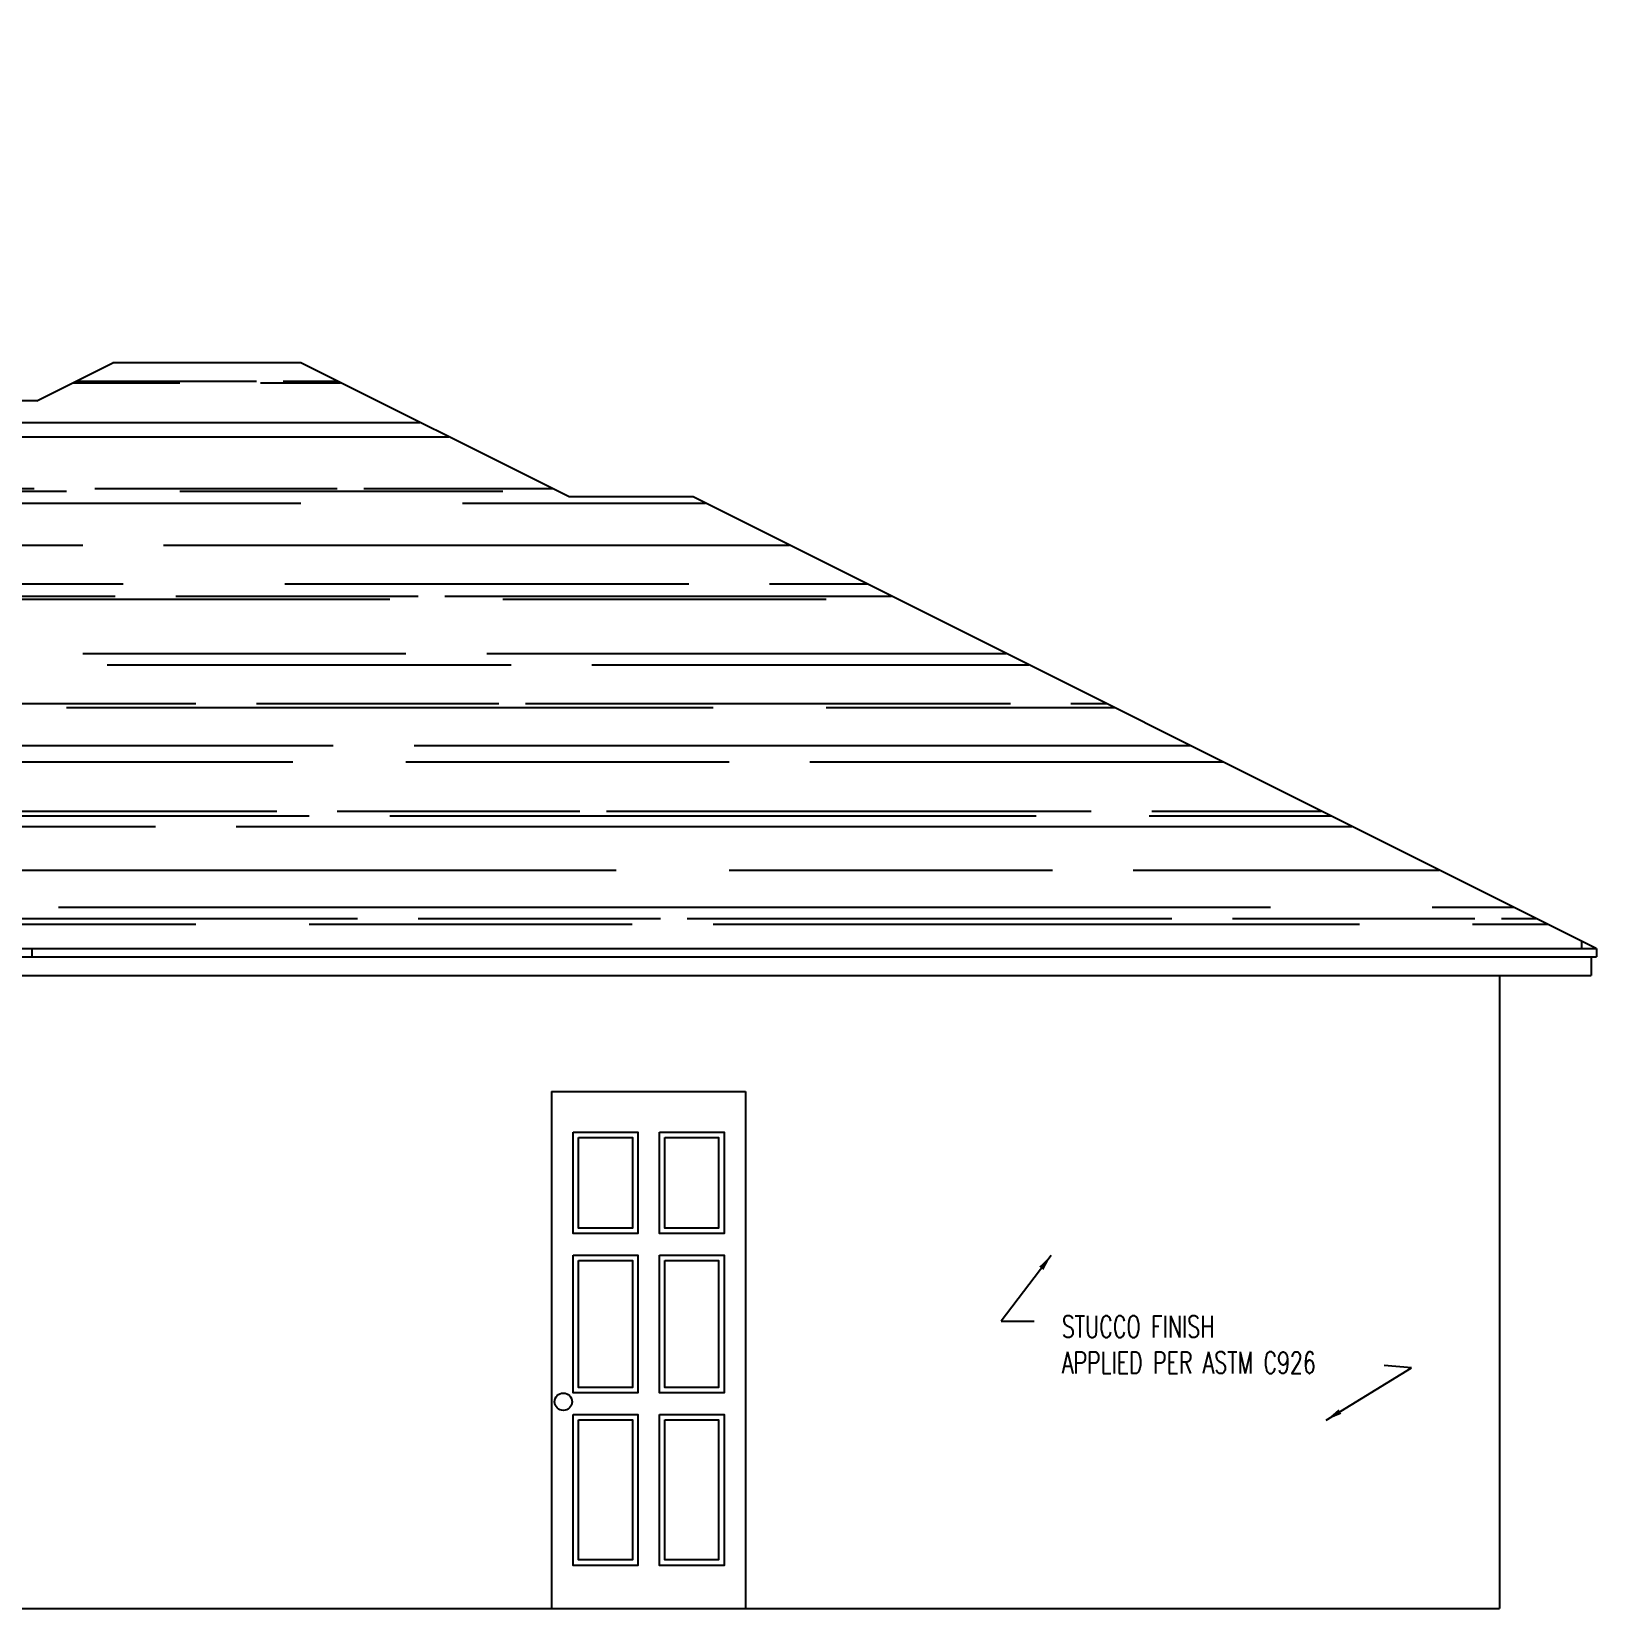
# Model space of a CAD drawing. Header units: inches. Extents: x -25328 to 8149, y -5530 to 4336.
# Drawn here: x -5470.5 to -5179.9, y -2842 to -2549.3 of the extents above; entities that cross this region are included whole.
import ezdxf

# ---------------------------------------------------------------- set-up
doc = ezdxf.new("R2010")
doc.units = ezdxf.units.IN
doc.header["$LTSCALE"] = 16
doc.header["$MEASUREMENT"] = 0
doc.linetypes.add('ALPINE_SOLID', pattern=[0])
doc.layers.get('0').update_dxf_attribs({"linetype": 'CONTINUOUS'})
for name, color, linetype in [('CONC', 3, 'CONTINUOUS'), ('DIMS', 5, 'CONTINUOUS'), ('DOORS', 1, 'CONTINUOUS'), ('HATCH', 8, 'CONTINUOUS'), ('Layer_Notes', 7, 'ALPINE_SOLID'), ('ROOF', 1, 'CONTINUOUS'), ('TEXT', 11, 'CONTINUOUS'), ('WALLS EXT', 6, 'CONTINUOUS'), ('WINDOWS', 1, 'CONTINUOUS')]:
    doc.layers.add(name, color=color, linetype=linetype)
doc.styles.add('PAYTAS RM', font='romans.shx', dxfattribs={"width": 0.7, "height": 4.5})
doc.styles.add('PAYTS NOTES', font='romans.shx', dxfattribs={"width": 0.7, "height": 4.5})
doc.dimstyles.new('DIM- PAYTAS', dxfattribs={"dimscale": 48, "dimtxt": 0.1, "dimasz": 0.0625, "dimexe": 0.125, "dimexo": 0.125, "dimgap": 0.125, "dimtad": 1, "dimdec": 1, "dimzin": 3, "dimdsep": 46, "dimlunit": 4, "dimtxsty": 'PAYTAS RM', "dimblk": 'ARCHTICK', "dimcen": 0.09, "dimdle": 0.125, "dimclrd": 5, "dimclre": 5, "dimclrt": 11, "dimadec": 0, "dimazin": 0, "dimtfac": 1, "dimtdec": 1, "dimtofl": 0, "dimtmove": 2, "dimatfit": 3, "dimfxl": 0, "dimfrac": 2, "dimtolj": 1, "dimtzin": 3, "dimarcsym": 0})

# ---------------------------------------------------------------- blocks, each defined once
blk = doc.blocks.new('_ArchTick')
at = {"color": 0, "linetype": 'ByBlock', "const_width": 0.15}
blk.add_lwpolyline([(-0.5, -0.5), (0.5, 0.5)], dxfattribs=at)

msp = doc.modelspace()

# ---------------------------------------------------------------- hatches: boundary and pattern name
at = {"layer": 'HATCH'}
h = msp.add_hatch(dxfattribs=at)
h.set_pattern_fill('AR-RROOF', color=8, scale=15, style=0)
h.set_pattern_definition([(0, (-9179.483, -4556.875), (33, 15), [225, -30, 75, -15]), (0, (-9159.533, -4549.375), (-15, 19.95), [45, -4.95, 90, -11.25]), (0, (-9171.983, -4544.125), (78, 10.05), [120, -21, 60, -15])])
h.paths.add_polyline_path([(-5844.71834408, -2566.17581339), (-5875.24544969, -2550.91226058), (-5965.13551039, -2550.91226058), (-5988.38626883, -2562.5376398), (-6032.44048004, -2562.5376398), (-6345.44048004, -2719.0376398), (-6345.44048004, -2719.53688136), (-6151.44048004, -2719.53688136)])
h.paths.add_polyline_path([(-5420.49469125, -2610.7876398), (-5455.38626883, -2610.7876398), (-5469.50209141, -2617.84555109), (-5673.82465746, -2617.84555109), (-5470.44199692, -2719.53688136), (-5182.69048004, -2719.53688136), (-5182.69048004, -2718.1626398), (-5347.62774949, -2635.69400508), (-5370.6819607, -2635.69400508)])
h.paths.add_polyline_path([(-5473.19048004, -2719.53688136), (-5473.19048004, -2718.1626398), (-5810.94123848, -2549.28726058), (-6151.44048004, -2719.53688136)])

# ---------------------------------------------------------------- linework, layer by layer
at = {"layer": 'CONC'}
msp.add_line((-6328.44048004, -2842.03688136), (-5197.94048004, -2842.03688136), dxfattribs=at)
at = {"layer": 'DOORS', "linetype": 'Continuous'}
for points in [[(-5369.91082834, -2753.62909582), (-5357.91082834, -2753.62909582), (-5357.91082834, -2772.42382432), (-5369.91082834, -2772.42382432)], [(-5368.91082834, -2754.62909582), (-5358.91082834, -2754.62909582), (-5358.91082834, -2771.42382432), (-5368.91082834, -2771.42382432)], [(-5353.91082834, -2753.62909582), (-5341.91082834, -2753.62909582), (-5341.91082834, -2772.42382432), (-5353.91082834, -2772.42382432)], [(-5352.91082834, -2754.62909582), (-5342.91082834, -2754.62909582), (-5342.91082834, -2771.42382432), (-5352.91082834, -2771.42382432)], [(-5369.91082834, -2776.42382432), (-5357.91082834, -2776.42382432), (-5357.91082834, -2802.03688136), (-5369.91082834, -2802.03688136)], [(-5368.91082834, -2777.42382432), (-5358.91082834, -2777.42382432), (-5358.91082834, -2801.03688136), (-5368.91082834, -2801.03688136)], [(-5353.91082834, -2776.42382432), (-5341.91082834, -2776.42382432), (-5341.91082834, -2802.03688136), (-5353.91082834, -2802.03688136)], [(-5352.91082834, -2777.42382432), (-5342.91082834, -2777.42382432), (-5342.91082834, -2801.03688136), (-5352.91082834, -2801.03688136)], [(-5369.91082834, -2806.03688136), (-5357.91082834, -2806.03688136), (-5357.91082834, -2834.03688136), (-5369.91082834, -2834.03688136)], [(-5368.91082834, -2807.03688136), (-5358.91082834, -2807.03688136), (-5358.91082834, -2833.03688136), (-5368.91082834, -2833.03688136)], [(-5353.91082834, -2806.03688136), (-5341.91082834, -2806.03688136), (-5341.91082834, -2834.03688136), (-5353.91082834, -2834.03688136)], [(-5352.91082834, -2807.03688136), (-5342.91082834, -2807.03688136), (-5342.91082834, -2833.03688136), (-5352.91082834, -2833.03688136)]]:
    msp.add_lwpolyline(points, close=True, dxfattribs=at)
at = {"layer": 'Layer_Notes', "color": 8}
msp.add_line((-5182.69048004, -2718.13401732), (-5182.69048004, -2719.50901732), dxfattribs=at)
at = {"layer": 'ROOF', "color": 6}
for p, q in [((-5469.50209141, -2617.84555109), (-5455.38626883, -2610.7876398)), ((-5420.49469125, -2610.7876398), (-5455.38626883, -2610.7876398)), ((-5370.6819607, -2635.69400508), (-5420.49469125, -2610.7876398)), ((-5469.50209141, -2617.84555109), (-5673.82465746, -2617.84555109)), ((-5347.62774949, -2635.69400508), (-5370.6819607, -2635.69400508)), ((-5179.99772501, -2719.50901732), (-5347.62774949, -2635.69400508)), ((-5180.94048004, -2721.03688136), (-5180.94048004, -2724.53688136)), ((-5197.94048004, -2724.53688136), (-5197.94048004, -2842.03688136))]:
    msp.add_line(p, q, dxfattribs=at)
at = {"layer": 'WALLS EXT'}
for p, q in [((-6345.44048004, -2719.53688136), (-5179.94048004, -2719.53688136)), ((-6345.44048004, -2721.03688136), (-5179.94048004, -2721.03688136)), ((-6344.44048004, -2724.53688136), (-5180.94048004, -2724.53688136))]:
    msp.add_line(p, q, dxfattribs=at)
at = {"layer": 'WALLS EXT', "color": 8}
for p, q in [((-5470.44048004, -2719.50901732), (-5470.44048004, -2721.00901732)), ((-5179.94048004, -2719.50901732), (-5179.94048004, -2721.03688136))]:
    msp.add_line(p, q, dxfattribs=at)
at = {"layer": 'WINDOWS'}
for p, q in [((-5373.91082834, -2746.03688136), (-5337.91082834, -2746.03688136)), ((-5373.91082834, -2746.03688136), (-5373.91082834, -2842.03688136)), ((-5337.91082834, -2746.03688136), (-5337.91082834, -2842.03688136))]:
    msp.add_line(p, q, dxfattribs=at)
msp.add_circle((-5371.73960103, -2803.66757418), 1.61643334, dxfattribs=at)

# ---------------------------------------------------------------- texts
at = {"layer": 'TEXT', "style": 'PAYTS NOTES', "width": 0.7}
for s, p in [('STUCCO FINISH', (-5279.20869727, -2791.72371657)), ('APPLIED PER ASTM C926', (-5279.20869727, -2798.39038324))]:
    msp.add_text(s, height=4, dxfattribs=at).set_placement(p)

# ---------------------------------------------------------------- leaders
at = {"layer": 'DIMS'}
for points in [[(-5281.18201418, -2776.49751711), (-5290.4651227, -2788.72672959), (-5284.3466971, -2788.72672959)], [(-5230.12493959, -2807.07053649), (-5214.30148042, -2797.37151651), (-5219.36498201, -2796.94981381)]]:
    msp.add_leader(points, dimstyle='DIM- PAYTAS', override={"dimgap": 0.125, "dimtad": 0}, dxfattribs=at)

doc.saveas('drawing.dxf')
